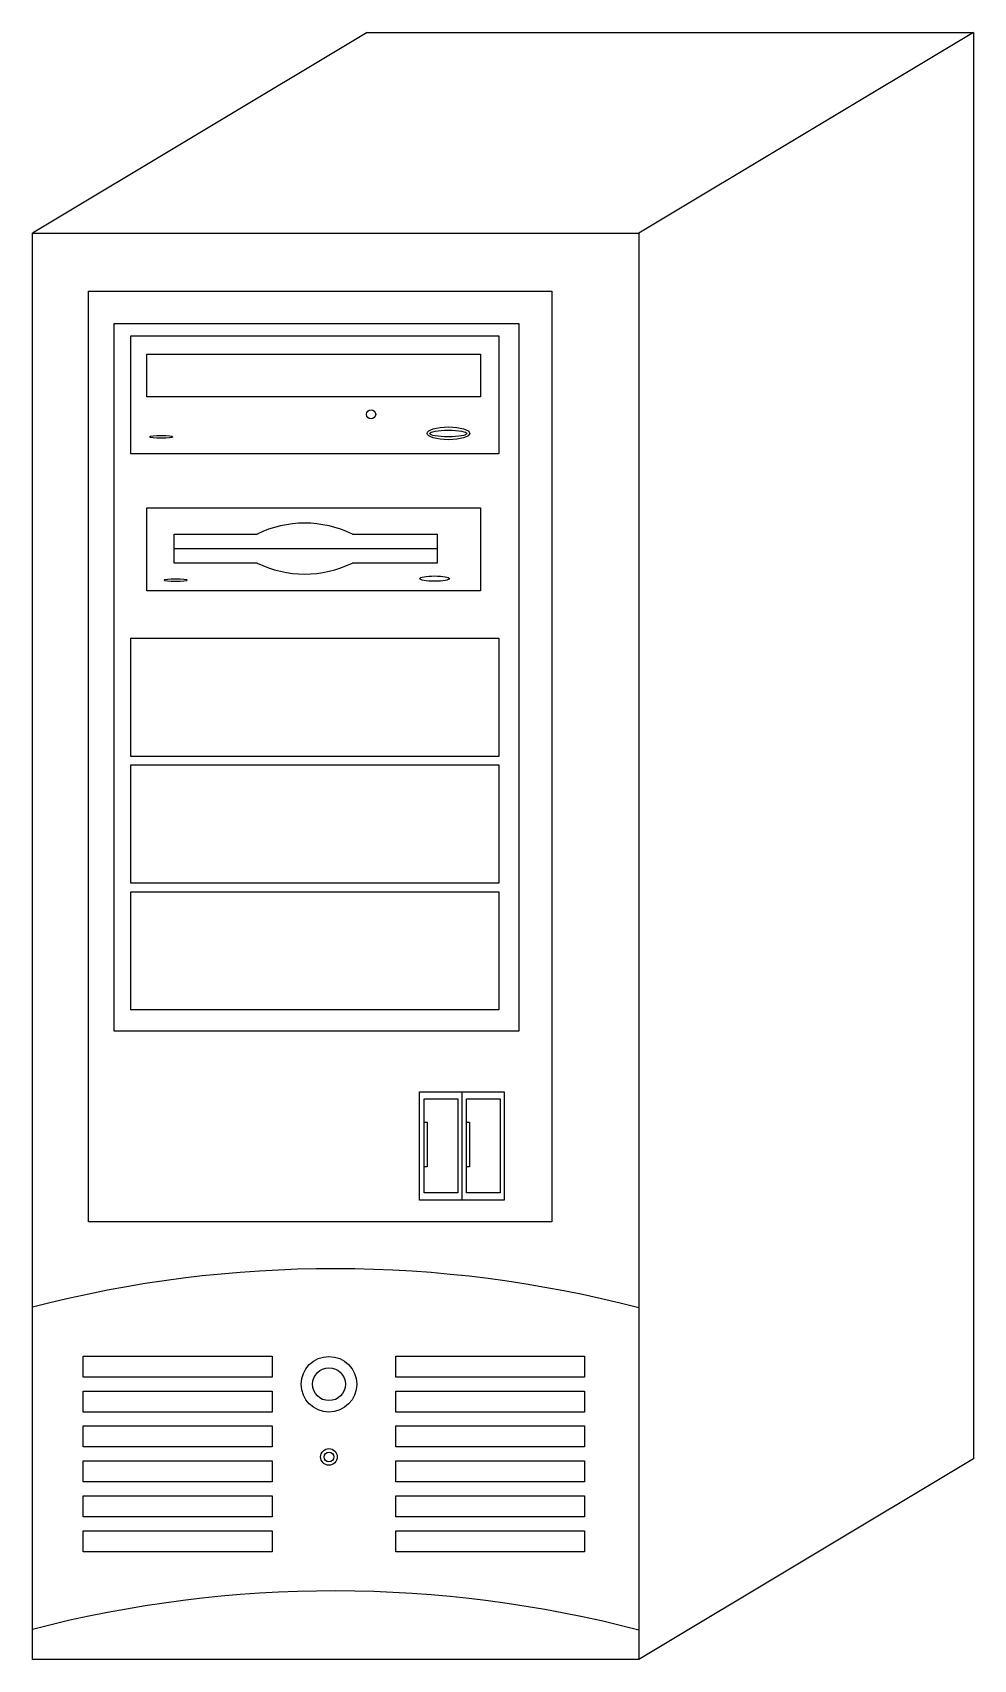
# Model space of a CAD drawing. Header units: inches. Extents: x 0 to 5.01, y 0 to 8.68.
import ezdxf

# ---------------------------------------------------------------- set-up
doc = ezdxf.new("R2010")
doc.units = ezdxf.units.IN
doc.header["$MEASUREMENT"] = 0

msp = doc.modelspace()

# ---------------------------------------------------------------- linework, layer by layer
at = {"color": 0, "lineweight": -3}
for p, q in [((1.7836, 8.677), (0, 7.6077)), ((5.0142, 8.677), (3.2306, 7.6077)), ((5.0142, 1.0692), (3.2306, 0))]:
    msp.add_line(p, q, dxfattribs=at)
at = {"color": 7}
for p, q in [((0.7545, 5.9246), (2.1555, 5.9246)), ((2.2873, 3.0279), (2.2873, 2.4502))]:
    msp.add_line(p, q, dxfattribs=at)
at = {"color": 0, "lineweight": -3}
msp.add_lwpolyline([(1.7836, 8.677), (5.0142, 8.677), (5.0142, 1.0692)], dxfattribs=at)
at = {"color": 7}
for points in [[(0, 7.6077), (3.2306, 7.6077), (3.2306, 0), (0, 0)], [(0.2975, 7.298), (2.7674, 7.298), (2.7674, 2.3338), (0.2975, 2.3338)], [(0.4354, 7.1257), (2.5908, 7.1257), (2.5908, 3.351), (0.4354, 3.351)], [(0.523, 7.0602), (2.4851, 7.0602), (2.4851, 6.4306), (0.523, 6.4306)], [(0.6097, 6.9623), (2.3879, 6.9623), (2.3879, 6.7333), (0.6097, 6.7333)], [(0.6097, 6.1424), (2.3879, 6.1424), (2.3879, 5.6991), (0.6097, 5.6991)], [(0.523, 5.4462), (2.4851, 5.4462), (2.4851, 4.8166), (0.523, 4.8166)], [(0.523, 4.7705), (2.4851, 4.7705), (2.4851, 4.141), (0.523, 4.141)], [(0.523, 4.0949), (2.4851, 4.0949), (2.4851, 3.4653), (0.523, 3.4653)], [(2.0619, 3.0279), (2.5126, 3.0279), (2.5126, 2.4502), (2.0619, 2.4502)], [(2.0867, 2.9898), (2.2659, 2.9898), (2.2659, 2.489), (2.0867, 2.489)], [(2.3121, 2.9898), (2.4913, 2.9898), (2.4913, 2.489), (2.3121, 2.489)], [(2.0867, 2.8648), (2.1024, 2.8648), (2.1024, 2.6266), (2.0867, 2.6266)], [(2.3121, 2.8648), (2.3278, 2.8648), (2.3278, 2.6266), (2.3121, 2.6266)], [(0.27, 1.6178), (0.27, 1.6178), (1.2766, 1.6178), (1.2766, 1.6178), (1.2766, 1.506), (1.2766, 1.506), (0.27, 1.506), (0.27, 1.506)], [(1.9353, 1.6178), (1.9353, 1.6178), (2.9419, 1.6178), (2.9419, 1.6178), (2.9419, 1.506), (2.9419, 1.506), (1.9353, 1.506), (1.9353, 1.506)], [(0.27, 1.4315), (0.27, 1.4315), (1.2766, 1.4315), (1.2766, 1.4315), (1.2766, 1.3198), (1.2766, 1.3198), (0.27, 1.3198), (0.27, 1.3198)], [(1.9353, 1.4315), (1.9353, 1.4315), (2.9419, 1.4315), (2.9419, 1.4315), (2.9419, 1.3198), (2.9419, 1.3198), (1.9353, 1.3198), (1.9353, 1.3198)], [(0.27, 1.2453), (0.27, 1.2453), (1.2766, 1.2453), (1.2766, 1.2453), (1.2766, 1.1335), (1.2766, 1.1335), (0.27, 1.1335), (0.27, 1.1335)], [(1.9353, 1.2453), (1.9353, 1.2453), (2.9419, 1.2453), (2.9419, 1.2453), (2.9419, 1.1335), (2.9419, 1.1335), (1.9353, 1.1335), (1.9353, 1.1335)], [(0.27, 1.0591), (0.27, 1.0591), (1.2766, 1.0591), (1.2766, 1.0591), (1.2766, 0.9473), (1.2766, 0.9473), (0.27, 0.9473), (0.27, 0.9473)], [(1.9353, 1.0591), (1.9353, 1.0591), (2.9419, 1.0591), (2.9419, 1.0591), (2.9419, 0.9473), (2.9419, 0.9473), (1.9353, 0.9473), (1.9353, 0.9473)], [(0.27, 0.8728), (0.27, 0.8728), (1.2766, 0.8728), (1.2766, 0.8728), (1.2766, 0.7611), (1.2766, 0.7611), (0.27, 0.7611), (0.27, 0.7611)], [(1.9353, 0.8728), (1.9353, 0.8728), (2.9419, 0.8728), (2.9419, 0.8728), (2.9419, 0.7611), (2.9419, 0.7611), (1.9353, 0.7611), (1.9353, 0.7611)], [(0.27, 0.6866), (0.27, 0.6866), (1.2766, 0.6866), (1.2766, 0.6866), (1.2766, 0.5749), (1.2766, 0.5749), (0.27, 0.5749), (0.27, 0.5749)], [(1.9353, 0.6866), (1.9353, 0.6866), (2.9419, 0.6866), (2.9419, 0.6866), (2.9419, 0.5749), (2.9419, 0.5749), (1.9353, 0.5749), (1.9353, 0.5749)]]:
    msp.add_lwpolyline(points, close=True, dxfattribs=at)
for points in [[(1.1963, 5.8474), (0.7545, 5.8474), (0.7545, 6.0018), (1.1963, 6.0018)], [(1.7043, 6.0018), (2.1555, 6.0018), (2.1555, 5.8474), (1.7043, 5.8474)]]:
    msp.add_lwpolyline(points, dxfattribs=at)
for centre, radius in [((1.8039, 6.6406), 0.0247), ((1.5797, 1.4678), 0.1481), ((1.5797, 1.4678), 0.0875), ((1.5797, 1.0801), 0.0444), ((1.5797, 1.0801), 0.0262)]:
    msp.add_circle(centre, radius, dxfattribs=at)
for centre, radius, start, end in [((1.4503, 5.4808), 0.5796, 64.00949, 115.99051), ((1.4503, 6.3684), 0.5796, 244.00949, 295.99051), ((1.6073, -4.3242), 6.4081, 75.3268, 104.52659), ((1.6073, -6.0427), 6.4081, 75.3268, 104.52659)]:
    msp.add_arc(centre, radius, start, end, dxfattribs=at)
for centre, major_axis, ratio in [((0.6858, 6.5205), (0.062, 0), 0.121099), ((2.216, 6.5392), (0.1138, 0), 0.298841), ((2.216, 6.5382), (0.0989, 0), 0.17749), ((0.7625, 5.7564), (0.062, 0), 0.121099), ((2.1427, 5.7646), (0.0791, 0), 0.17749)]:
    msp.add_ellipse(centre, major_axis=major_axis, ratio=ratio, dxfattribs=at)

doc.saveas('drawing.dxf')
